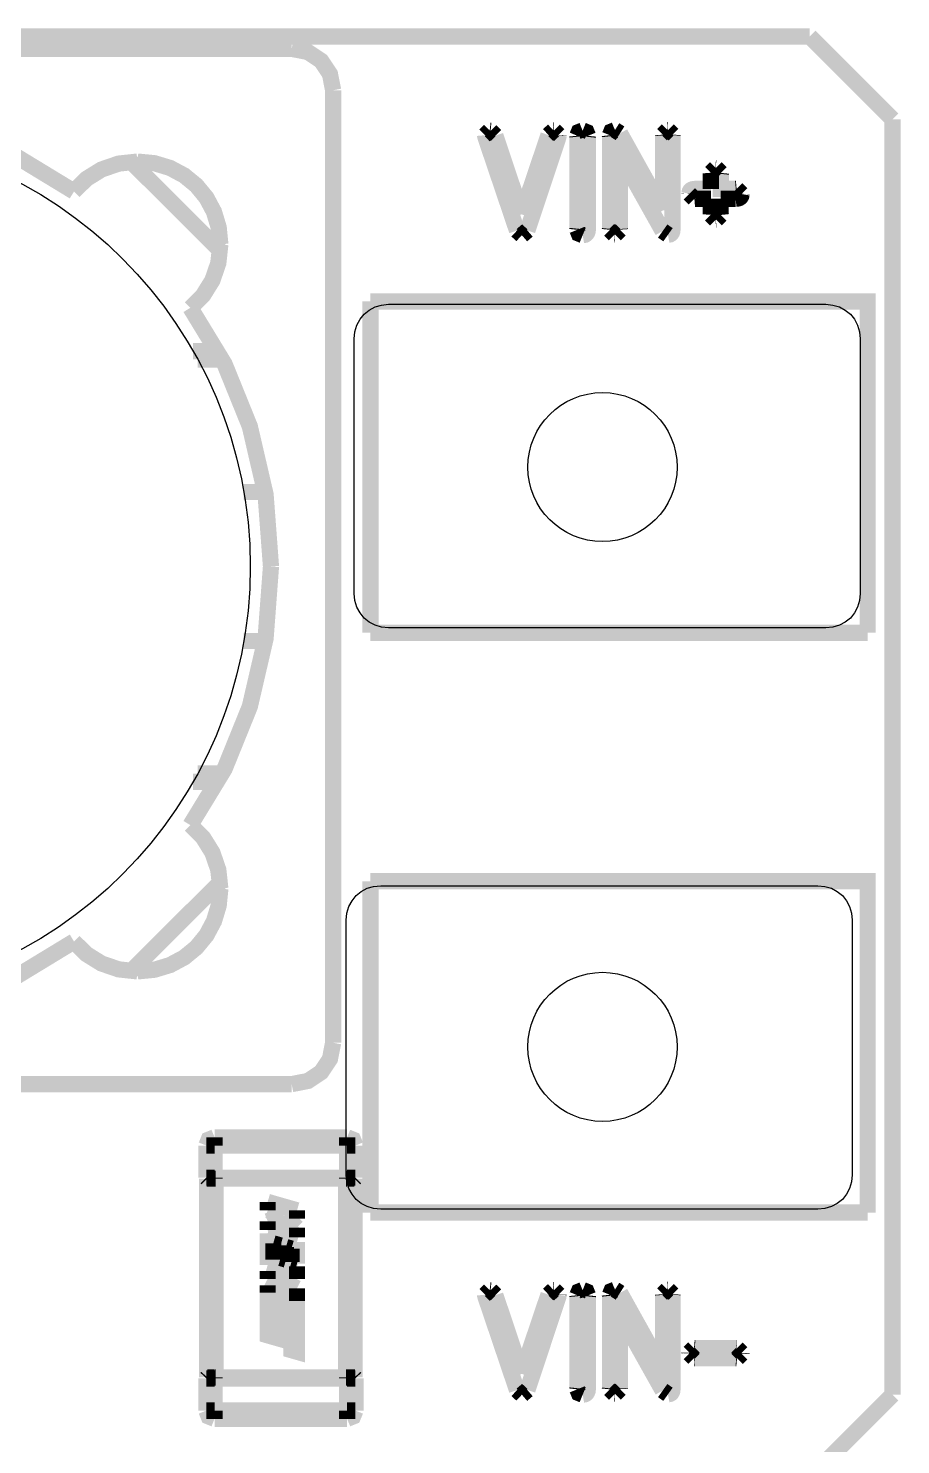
# Model space of a CAD drawing. Header units: inches. Extents: x -2.66 to 2.66, y -1.71 to 1.71.
# Drawn here: x 1 to 1.431, y -1.086 to -0.385 of the extents above; entities that cross this region are included whole.
import ezdxf

# ---------------------------------------------------------------- set-up
doc = ezdxf.new("R2010")
doc.units = ezdxf.units.IN
doc.layers.get('0').update_dxf_attribs({"linetype": 'CONTINUOUS'})

msp = doc.modelspace()

# ---------------------------------------------------------------- linework, layer by layer
at = {"const_width": 0.008}
for points in [[(1.386087, -0.389354), (-0.046984, -0.389354)], [(1.386087, -0.389354), (-0.046984, -0.389354)], [(1.386087, -0.389354), (-0.046984, -0.389354)], [(0.659315, -0.395496), (1.130181, -0.395496)], [(0.659315, -0.395496), (1.130181, -0.395496)], [(0.659315, -0.395496), (1.130181, -0.395496)], [(1.150654, -0.415969), (1.149074, -0.407911), (1.144736, -0.401414), (1.138238, -0.397076), (1.130181, -0.395496)], [(1.150654, -0.415969), (1.149074, -0.407911), (1.144736, -0.401414), (1.138238, -0.397076), (1.130181, -0.395496)], [(1.150654, -0.415969), (1.149074, -0.407911), (1.144736, -0.401414), (1.138238, -0.397076), (1.130181, -0.395496)], [(1.427031, -0.430299), (1.386087, -0.389354)], [(1.427031, -0.430299), (1.386087, -0.389354)], [(1.427031, -0.430299), (1.386087, -0.389354)], [(1.150654, -0.415969), (1.150654, -0.886835)], [(1.150654, -0.415969), (1.150654, -0.886835)], [(1.150654, -0.415969), (1.150654, -0.886835)], [(1.022625, -0.466034), (0.994879, -0.449151), (0.963959, -0.436644), (0.930402, -0.428875), (0.894748, -0.426205)], [(1.022625, -0.466034), (0.994879, -0.449151), (0.963959, -0.436644), (0.930402, -0.428875), (0.894748, -0.426205)], [(1.022625, -0.466034), (0.994879, -0.449151), (0.963959, -0.436644), (0.930402, -0.428875), (0.894748, -0.426205)], [(1.427031, -1.06085), (1.427031, -0.430299)], [(1.427031, -1.06085), (1.427031, -0.430299)], [(1.427031, -1.06085), (1.427031, -0.430299)], [(1.225735, -0.438202), (1.227991, -0.435946)], [(1.225735, -0.438202), (1.227991, -0.435946)], [(1.225735, -0.438202), (1.227991, -0.435946)], [(1.228456, -0.435994), (1.227991, -0.435946)], [(1.228456, -0.435994), (1.227991, -0.435946)], [(1.228456, -0.435994), (1.227991, -0.435946)], [(1.230809, -0.438395), (1.228454, -0.435995)], [(1.230809, -0.438395), (1.228454, -0.435995)], [(1.230809, -0.438395), (1.228454, -0.435995)], [(1.257046, -0.438119), (1.259513, -0.435857)], [(1.257046, -0.438119), (1.259513, -0.435857)], [(1.257046, -0.438119), (1.259513, -0.435857)], [(1.259513, -0.435857), (1.259831, -0.435835)], [(1.259513, -0.435857), (1.259831, -0.435835)], [(1.259513, -0.435857), (1.259831, -0.435835)], [(1.262059, -0.438063), (1.259831, -0.435835)], [(1.262059, -0.438063), (1.259831, -0.435835)], [(1.262059, -0.438063), (1.259831, -0.435835)], [(1.262059, -0.438063), (1.26205, -0.438257)], [(1.262059, -0.438063), (1.26205, -0.438257)], [(1.262059, -0.438063), (1.26205, -0.438257)], [(1.271281, -0.438446), (1.27203, -0.436605), (1.27387, -0.435857)], [(1.271281, -0.438446), (1.27203, -0.436605), (1.27387, -0.435857)], [(1.271281, -0.438446), (1.27203, -0.436605), (1.27387, -0.435857)], [(1.273934, -0.435857), (1.27387, -0.435857)], [(1.273934, -0.435857), (1.27387, -0.435857)], [(1.273934, -0.435857), (1.27387, -0.435857)], [(1.273937, -0.435857), (1.273955, -0.435857)], [(1.273937, -0.435857), (1.273955, -0.435857)], [(1.273937, -0.435857), (1.273955, -0.435857)], [(1.276595, -0.438497), (1.275832, -0.43662), (1.273955, -0.435857)], [(1.276595, -0.438497), (1.275832, -0.43662), (1.273955, -0.435857)], [(1.276595, -0.438497), (1.275832, -0.43662), (1.273955, -0.435857)], [(1.287362, -0.438206), (1.288092, -0.436407), (1.289889, -0.435674)], [(1.287362, -0.438206), (1.288092, -0.436407), (1.289889, -0.435674)], [(1.287362, -0.438206), (1.288092, -0.436407), (1.289889, -0.435674)], [(1.2924, -0.43725), (1.289889, -0.435675)], [(1.2924, -0.43725), (1.289889, -0.435675)], [(1.2924, -0.43725), (1.289889, -0.435675)], [(1.313472, -0.485565), (1.292355, -0.447879), (1.292355, -0.484559)], [(1.313472, -0.485565), (1.292355, -0.447879), (1.292355, -0.484559)], [(1.313472, -0.485565), (1.292355, -0.447879), (1.292355, -0.484559)], [(1.292401, -0.437252), (1.313609, -0.475372)], [(1.292401, -0.437252), (1.313609, -0.475372)], [(1.292401, -0.437252), (1.313609, -0.475372)], [(1.313579, -0.437914), (1.315823, -0.43567)], [(1.313579, -0.437914), (1.315823, -0.43567)], [(1.313579, -0.437914), (1.315823, -0.43567)], [(1.313579, -0.437914), (1.313609, -0.43828)], [(1.313579, -0.437914), (1.313609, -0.43828)], [(1.313579, -0.437914), (1.313609, -0.43828)], [(1.315964, -0.435674), (1.315823, -0.43567)], [(1.315964, -0.435674), (1.315823, -0.43567)], [(1.315964, -0.435674), (1.315823, -0.43567)], [(1.315963, -0.435675), (1.316155, -0.435667)], [(1.315963, -0.435675), (1.316155, -0.435667)], [(1.315963, -0.435675), (1.316155, -0.435667)], [(1.318363, -0.437874), (1.316155, -0.435667)], [(1.318363, -0.437874), (1.316155, -0.435667)], [(1.318363, -0.437874), (1.316155, -0.435667)], [(1.318363, -0.437874), (1.31834, -0.438189)], [(1.318363, -0.437874), (1.31834, -0.438189)], [(1.318363, -0.437874), (1.31834, -0.438189)], [(1.225735, -0.43821), (1.225735, -0.438202)], [(1.225735, -0.43821), (1.225735, -0.438202)], [(1.225735, -0.43821), (1.225735, -0.438202)], [(1.241482, -0.485359), (1.225941, -0.439354), (1.225775, -0.438692), (1.225735, -0.438211)], [(1.241482, -0.485359), (1.225941, -0.439354), (1.225775, -0.438692), (1.225735, -0.438211)], [(1.241482, -0.485359), (1.225941, -0.439354), (1.225775, -0.438692), (1.225735, -0.438211)], [(1.230809, -0.438394), (1.243836, -0.477337)], [(1.230809, -0.438394), (1.243836, -0.477337)], [(1.230809, -0.438394), (1.243836, -0.477337)], [(1.243836, -0.477337), (1.257045, -0.43812)], [(1.243836, -0.477337), (1.257045, -0.43812)], [(1.243836, -0.477337), (1.257045, -0.43812)], [(1.26205, -0.438257), (1.26195, -0.439067), (1.26173, -0.439834), (1.246624, -0.485291)], [(1.26205, -0.438257), (1.26195, -0.439067), (1.26173, -0.439834), (1.246624, -0.485291)], [(1.26205, -0.438257), (1.26195, -0.439067), (1.26173, -0.439834), (1.246624, -0.485291)], [(1.271281, -0.438446), (1.27133, -0.438944)], [(1.271281, -0.438446), (1.27133, -0.438944)], [(1.271281, -0.438446), (1.27133, -0.438944)], [(1.271329, -0.4844), (1.271329, -0.438943)], [(1.271329, -0.4844), (1.271329, -0.438943)], [(1.271329, -0.4844), (1.271329, -0.438943)], [(1.27654, -0.439034), (1.27654, -0.484331), (1.276377, -0.485771), (1.276174, -0.486336), (1.275889, -0.486799), (1.275522, -0.487159), (1.275074, -0.487416), (1.273935, -0.487622)], [(1.27654, -0.439034), (1.27654, -0.484331), (1.276377, -0.485771), (1.276174, -0.486336), (1.275889, -0.486799), (1.275522, -0.487159), (1.275074, -0.487416), (1.273935, -0.487622)], [(1.27654, -0.439034), (1.27654, -0.484331), (1.276377, -0.485771), (1.276174, -0.486336), (1.275889, -0.486799), (1.275522, -0.487159), (1.275074, -0.487416), (1.273935, -0.487622)], [(1.276595, -0.438497), (1.276541, -0.439033)], [(1.276595, -0.438497), (1.276541, -0.439033)], [(1.276595, -0.438497), (1.276541, -0.439033)], [(1.287362, -0.438206), (1.287418, -0.438736)], [(1.287362, -0.438206), (1.287418, -0.438736)], [(1.287362, -0.438206), (1.287418, -0.438736)], [(1.287419, -0.484491), (1.287419, -0.438737)], [(1.287419, -0.484491), (1.287419, -0.438737)], [(1.287419, -0.484491), (1.287419, -0.438737)], [(1.313609, -0.475372), (1.313609, -0.43828)], [(1.313609, -0.475372), (1.313609, -0.43828)], [(1.313609, -0.475372), (1.313609, -0.43828)], [(1.31834, -0.438189), (1.31834, -0.484559), (1.318198, -0.485809), (1.318022, -0.4863), (1.317774, -0.486702), (1.317456, -0.487015), (1.317067, -0.487238), (1.316078, -0.487416)], [(1.31834, -0.438189), (1.31834, -0.484559), (1.318198, -0.485809), (1.318022, -0.4863), (1.317774, -0.486702), (1.317456, -0.487015), (1.317067, -0.487238), (1.316078, -0.487416)], [(1.31834, -0.438189), (1.31834, -0.484559), (1.318198, -0.485809), (1.318022, -0.4863), (1.317774, -0.486702), (1.317456, -0.487015), (1.317067, -0.487238), (1.316078, -0.487416)], [(1.022529, -0.465954), (1.028741, -0.459786), (1.036199, -0.45515), (1.044686, -0.452232), (1.053986, -0.451218)], [(1.022529, -0.465954), (1.028741, -0.459786), (1.036199, -0.45515), (1.044686, -0.452232), (1.053986, -0.451218)], [(1.022529, -0.465954), (1.028741, -0.459786), (1.036199, -0.45515), (1.044686, -0.452232), (1.053986, -0.451218)], [(1.094815, -0.495248), (1.050902, -0.451335)], [(1.094815, -0.495248), (1.050902, -0.451335)], [(1.094815, -0.495248), (1.050902, -0.451335)], [(1.094931, -0.492163), (1.094117, -0.483791), (1.091772, -0.476049), (1.088048, -0.469087), (1.083095, -0.463054), (1.077063, -0.4581), (1.0701, -0.454377), (1.062358, -0.452033), (1.053986, -0.451218)], [(1.094931, -0.492163), (1.094117, -0.483791), (1.091772, -0.476049), (1.088048, -0.469087), (1.083095, -0.463054), (1.077063, -0.4581), (1.0701, -0.454377), (1.062358, -0.452033), (1.053986, -0.451218)], [(1.094931, -0.492163), (1.094117, -0.483791), (1.091772, -0.476049), (1.088048, -0.469087), (1.083095, -0.463054), (1.077063, -0.4581), (1.0701, -0.454377), (1.062358, -0.452033), (1.053986, -0.451218)], [(1.337235, -0.456748), (1.33962, -0.454363)], [(1.337235, -0.456748), (1.33962, -0.454363)], [(1.337235, -0.456748), (1.33962, -0.454363)], [(1.337235, -0.456748), (1.337263, -0.457113)], [(1.337235, -0.456748), (1.337263, -0.457113)], [(1.337235, -0.456748), (1.337263, -0.457113)], [(1.337263, -0.464722), (1.337263, -0.457112)], [(1.337263, -0.464722), (1.337263, -0.457112)], [(1.337263, -0.464722), (1.337263, -0.457112)], [(1.339799, -0.454369), (1.33962, -0.454363)], [(1.339799, -0.454369), (1.33962, -0.454363)], [(1.339799, -0.454369), (1.33962, -0.454363)], [(1.3398, -0.454369), (1.339822, -0.454369)], [(1.3398, -0.454369), (1.339822, -0.454369)], [(1.3398, -0.454369), (1.339822, -0.454369)], [(1.342273, -0.456821), (1.339822, -0.454369)], [(1.342273, -0.456821), (1.339822, -0.454369)], [(1.342273, -0.456821), (1.339822, -0.454369)], [(1.342273, -0.456821), (1.342222, -0.457318)], [(1.342273, -0.456821), (1.342222, -0.457318)], [(1.342273, -0.456821), (1.342222, -0.457318)], [(1.342222, -0.457317), (1.342222, -0.464745), (1.349559, -0.464745)], [(1.342222, -0.457317), (1.342222, -0.464745), (1.349559, -0.464745)], [(1.342222, -0.457317), (1.342222, -0.464745), (1.349559, -0.464745)], [(1.326659, -0.467076), (1.326843, -0.466046), (1.327074, -0.465642), (1.327396, -0.465311), (1.327811, -0.465053), (1.328317, -0.464869), (1.329607, -0.464722), (1.337263, -0.464722)], [(1.326659, -0.467076), (1.326843, -0.466046), (1.327074, -0.465642), (1.327396, -0.465311), (1.327811, -0.465053), (1.328317, -0.464869), (1.329607, -0.464722), (1.337263, -0.464722)], [(1.326659, -0.467076), (1.326843, -0.466046), (1.327074, -0.465642), (1.327396, -0.465311), (1.327811, -0.465053), (1.328317, -0.464869), (1.329607, -0.464722), (1.337263, -0.464722)], [(1.349557, -0.464745), (1.349994, -0.464706)], [(1.349557, -0.464745), (1.349994, -0.464706)], [(1.349557, -0.464745), (1.349994, -0.464706)], [(1.352441, -0.467152), (1.349994, -0.464706)], [(1.352441, -0.467152), (1.349994, -0.464706)], [(1.352441, -0.467152), (1.349994, -0.464706)], [(1.326656, -0.467195), (1.326659, -0.467075)], [(1.326656, -0.467195), (1.326659, -0.467075)], [(1.326656, -0.467195), (1.326659, -0.467075)], [(1.326656, -0.467195), (1.329111, -0.46965)], [(1.326656, -0.467195), (1.329111, -0.46965)], [(1.326656, -0.467195), (1.329111, -0.46965)], [(1.329537, -0.469613), (1.329111, -0.46965)], [(1.329537, -0.469613), (1.329111, -0.46965)], [(1.329537, -0.469613), (1.329111, -0.46965)], [(1.337263, -0.469613), (1.329539, -0.469613)], [(1.337263, -0.469613), (1.329539, -0.469613)], [(1.337263, -0.469613), (1.329539, -0.469613)], [(1.337263, -0.4772), (1.337263, -0.469613)], [(1.337263, -0.4772), (1.337263, -0.469613)], [(1.337263, -0.4772), (1.337263, -0.469613)], [(1.342131, -0.469613), (1.342131, -0.477132)], [(1.34949, -0.469613), (1.342131, -0.469613)], [(1.342131, -0.469613), (1.342131, -0.477132)], [(1.34949, -0.469613), (1.342131, -0.469613)], [(1.342131, -0.469613), (1.342131, -0.477132)], [(1.34949, -0.469613), (1.342131, -0.469613)], [(1.352438, -0.467259), (1.352254, -0.468289), (1.352024, -0.468693), (1.351701, -0.469024), (1.351287, -0.469282), (1.35078, -0.469466), (1.34949, -0.469613)], [(1.352438, -0.467259), (1.352254, -0.468289), (1.352024, -0.468693), (1.351701, -0.469024), (1.351287, -0.469282), (1.35078, -0.469466), (1.34949, -0.469613)], [(1.352438, -0.467259), (1.352254, -0.468289), (1.352024, -0.468693), (1.351701, -0.469024), (1.351287, -0.469282), (1.35078, -0.469466), (1.34949, -0.469613)], [(1.352441, -0.467152), (1.352438, -0.467259)], [(1.352441, -0.467152), (1.352438, -0.467259)], [(1.352441, -0.467152), (1.352438, -0.467259)], [(1.337235, -0.477567), (1.337263, -0.477199)], [(1.337235, -0.477567), (1.337263, -0.477199)], [(1.337235, -0.477567), (1.337263, -0.477199)], [(1.337235, -0.477567), (1.339641, -0.479973)], [(1.337235, -0.477567), (1.339641, -0.479973)], [(1.337235, -0.477567), (1.339641, -0.479973)], [(1.339821, -0.479966), (1.339641, -0.479973)], [(1.339821, -0.479966), (1.339641, -0.479973)], [(1.339821, -0.479966), (1.339641, -0.479973)], [(1.339823, -0.479966), (1.339831, -0.479966)], [(1.339823, -0.479966), (1.339831, -0.479966)], [(1.339823, -0.479966), (1.339831, -0.479966)], [(1.342181, -0.477616), (1.339831, -0.479966)], [(1.342181, -0.477616), (1.339831, -0.479966)], [(1.342181, -0.477616), (1.339831, -0.479966)], [(1.342181, -0.477616), (1.342131, -0.477131)], [(1.342181, -0.477616), (1.342131, -0.477131)], [(1.342181, -0.477616), (1.342131, -0.477131)], [(1.241481, -0.485358), (1.243905, -0.487622)], [(1.241481, -0.485358), (1.243905, -0.487622)], [(1.241481, -0.485358), (1.243905, -0.487622)], [(1.246624, -0.485291), (1.243905, -0.487622)], [(1.246624, -0.485291), (1.243905, -0.487622)], [(1.246624, -0.485291), (1.243905, -0.487622)], [(1.27127, -0.484956), (1.271329, -0.484402)], [(1.27127, -0.484956), (1.271329, -0.484402)], [(1.27127, -0.484956), (1.271329, -0.484402)], [(1.27127, -0.484956), (1.272041, -0.486851), (1.273936, -0.487622)], [(1.27127, -0.484956), (1.272041, -0.486851), (1.273936, -0.487622)], [(1.27127, -0.484956), (1.272041, -0.486851), (1.273936, -0.487622)], [(1.287371, -0.484957), (1.287419, -0.48449)], [(1.287371, -0.484957), (1.287419, -0.48449)], [(1.287371, -0.484957), (1.287419, -0.48449)], [(1.287371, -0.484957), (1.289716, -0.487302)], [(1.287371, -0.484957), (1.289716, -0.487302)], [(1.287371, -0.484957), (1.289716, -0.487302)], [(1.292379, -0.484898), (1.289965, -0.487311)], [(1.292379, -0.484898), (1.289965, -0.487311)], [(1.292379, -0.484898), (1.289965, -0.487311)], [(1.292379, -0.484898), (1.292355, -0.484558)], [(1.292379, -0.484898), (1.292355, -0.484558)], [(1.292379, -0.484898), (1.292355, -0.484558)], [(1.313473, -0.485567), (1.316075, -0.487416)], [(1.313473, -0.485567), (1.316075, -0.487416)], [(1.313473, -0.485567), (1.316075, -0.487416)], [(1.094931, -0.492163), (1.093917, -0.501463), (1.090999, -0.50995), (1.086363, -0.517408), (1.080195, -0.52362)], [(1.094931, -0.492163), (1.093917, -0.501463), (1.090999, -0.50995), (1.086363, -0.517408), (1.080195, -0.52362)], [(1.094931, -0.492163), (1.093917, -0.501463), (1.090999, -0.50995), (1.086363, -0.517408), (1.080195, -0.52362)], [(1.289749, -0.487302), (1.289716, -0.487302)], [(1.289749, -0.487302), (1.289716, -0.487302)], [(1.289749, -0.487302), (1.289716, -0.487302)], [(1.289751, -0.487302), (1.289965, -0.487311)], [(1.289751, -0.487302), (1.289965, -0.487311)], [(1.289751, -0.487302), (1.289965, -0.487311)], [(1.169079, -0.520378), (1.169079, -0.684157)], [(1.169079, -0.520378), (1.414748, -0.520378), (1.414748, -0.684157)], [(1.169079, -0.520378), (1.169079, -0.684157)], [(1.169079, -0.520378), (1.414748, -0.520378), (1.414748, -0.684157)], [(1.169079, -0.520378), (1.169079, -0.684157)], [(1.169079, -0.520378), (1.414748, -0.520378), (1.414748, -0.684157)], [(1.119945, -0.651402), (1.117275, -0.615747), (1.109506, -0.582191), (1.096999, -0.551271), (1.080116, -0.523525)], [(1.119945, -0.651402), (1.117275, -0.615747), (1.109506, -0.582191), (1.096999, -0.551271), (1.080116, -0.523525)], [(1.119945, -0.651402), (1.117275, -0.615747), (1.109506, -0.582191), (1.096999, -0.551271), (1.080116, -0.523525)], [(1.081497, -0.544945), (1.093194, -0.544945)], [(1.081497, -0.544945), (1.093194, -0.544945)], [(1.081497, -0.544945), (1.093194, -0.544945)], [(1.083772, -0.549039), (1.095336, -0.549039)], [(1.083772, -0.549039), (1.095336, -0.549039)], [(1.083772, -0.549039), (1.095336, -0.549039)], [(1.106527, -0.614551), (1.116909, -0.614551)], [(1.106527, -0.614551), (1.116909, -0.614551)], [(1.106527, -0.614551), (1.116909, -0.614551)], [(1.119945, -0.651402), (1.117275, -0.687056), (1.109506, -0.720612), (1.096999, -0.751532), (1.080116, -0.779278)], [(1.119945, -0.651402), (1.117275, -0.687056), (1.109506, -0.720612), (1.096999, -0.751532), (1.080116, -0.779278)], [(1.119945, -0.651402), (1.117275, -0.687056), (1.109506, -0.720612), (1.096999, -0.751532), (1.080116, -0.779278)], [(1.116909, -0.688252), (1.106527, -0.688252)], [(1.116909, -0.688252), (1.106527, -0.688252)], [(1.116909, -0.688252), (1.106527, -0.688252)], [(1.169079, -0.684157), (1.414748, -0.684157)], [(1.169079, -0.684157), (1.414748, -0.684157)], [(1.169079, -0.684157), (1.414748, -0.684157)], [(1.093194, -0.757858), (1.081497, -0.757858)], [(1.093194, -0.757858), (1.081497, -0.757858)], [(1.093194, -0.757858), (1.081497, -0.757858)], [(1.095336, -0.753764), (1.083772, -0.753764)], [(1.095336, -0.753764), (1.083772, -0.753764)], [(1.095336, -0.753764), (1.083772, -0.753764)], [(1.094931, -0.81064), (1.093917, -0.801339), (1.090999, -0.792853), (1.086363, -0.785395), (1.080195, -0.779183)], [(1.094931, -0.81064), (1.093917, -0.801339), (1.090999, -0.792853), (1.086363, -0.785395), (1.080195, -0.779183)], [(1.094931, -0.81064), (1.093917, -0.801339), (1.090999, -0.792853), (1.086363, -0.785395), (1.080195, -0.779183)], [(1.094815, -0.807555), (1.050902, -0.851468)], [(1.094815, -0.807555), (1.050902, -0.851468)], [(1.094815, -0.807555), (1.050902, -0.851468)], [(1.169079, -0.806992), (1.169079, -0.970772)], [(1.169079, -0.806992), (1.414748, -0.806992), (1.414748, -0.970772)], [(1.169079, -0.806992), (1.169079, -0.970772)], [(1.169079, -0.806992), (1.414748, -0.806992), (1.414748, -0.970772)], [(1.169079, -0.806992), (1.169079, -0.970772)], [(1.169079, -0.806992), (1.414748, -0.806992), (1.414748, -0.970772)], [(1.094931, -0.81064), (1.094117, -0.819012), (1.091772, -0.826754), (1.088048, -0.833716), (1.083095, -0.839749), (1.077063, -0.844702), (1.0701, -0.848426), (1.062358, -0.85077), (1.053986, -0.851585)], [(1.094931, -0.81064), (1.094117, -0.819012), (1.091772, -0.826754), (1.088048, -0.833716), (1.083095, -0.839749), (1.077063, -0.844702), (1.0701, -0.848426), (1.062358, -0.85077), (1.053986, -0.851585)], [(1.094931, -0.81064), (1.094117, -0.819012), (1.091772, -0.826754), (1.088048, -0.833716), (1.083095, -0.839749), (1.077063, -0.844702), (1.0701, -0.848426), (1.062358, -0.85077), (1.053986, -0.851585)], [(1.022625, -0.836769), (0.994879, -0.853652), (0.963959, -0.866159), (0.930402, -0.873928), (0.894748, -0.876598)], [(1.022625, -0.836769), (0.994879, -0.853652), (0.963959, -0.866159), (0.930402, -0.873928), (0.894748, -0.876598)], [(1.022625, -0.836769), (0.994879, -0.853652), (0.963959, -0.866159), (0.930402, -0.873928), (0.894748, -0.876598)], [(1.022529, -0.836849), (1.028741, -0.843017), (1.036199, -0.847653), (1.044686, -0.85057), (1.053986, -0.851585)], [(1.022529, -0.836849), (1.028741, -0.843017), (1.036199, -0.847653), (1.044686, -0.85057), (1.053986, -0.851585)], [(1.022529, -0.836849), (1.028741, -0.843017), (1.036199, -0.847653), (1.044686, -0.85057), (1.053986, -0.851585)], [(1.150654, -0.886835), (1.149074, -0.894892), (1.144736, -0.901389), (1.138238, -0.905728), (1.130181, -0.907307)], [(1.150654, -0.886835), (1.149074, -0.894892), (1.144736, -0.901389), (1.138238, -0.905728), (1.130181, -0.907307)], [(1.150654, -0.886835), (1.149074, -0.894892), (1.144736, -0.901389), (1.138238, -0.905728), (1.130181, -0.907307)], [(1.130181, -0.907307), (0.659315, -0.907307)], [(1.130181, -0.907307), (0.659315, -0.907307)], [(1.130181, -0.907307), (0.659315, -0.907307)], [(1.087973, -0.937669), (1.089156, -0.934757), (1.092067, -0.933574)], [(1.087973, -0.937669), (1.089156, -0.934757), (1.092067, -0.933574)], [(1.087973, -0.937669), (1.089156, -0.934757), (1.092067, -0.933574)], [(1.157579, -0.933574), (1.092067, -0.933574)], [(1.092067, -0.933574), (1.092067, -0.937669)], [(1.157579, -0.933574), (1.092067, -0.933574)], [(1.092067, -0.933574), (1.092067, -0.937669)], [(1.157579, -0.933574), (1.092067, -0.933574)], [(1.092067, -0.933574), (1.092067, -0.937669)], [(1.161674, -0.937669), (1.16049, -0.934757), (1.157579, -0.933574)], [(1.157579, -0.937669), (1.157579, -0.933574)], [(1.161674, -0.937669), (1.16049, -0.934757), (1.157579, -0.933574)], [(1.157579, -0.937669), (1.157579, -0.933574)], [(1.161674, -0.937669), (1.16049, -0.934757), (1.157579, -0.933574)], [(1.157579, -0.937669), (1.157579, -0.933574)], [(1.087973, -0.937669), (1.087973, -0.953555)], [(1.092067, -0.937669), (1.087973, -0.937669)], [(1.087973, -0.937669), (1.087973, -0.953555)], [(1.092067, -0.937669), (1.087973, -0.937669)], [(1.087973, -0.937669), (1.087973, -0.953555)], [(1.092067, -0.937669), (1.087973, -0.937669)], [(1.092067, -0.953555), (1.092067, -0.937669), (1.157579, -0.937669)], [(1.092067, -0.953555), (1.092067, -0.937669), (1.157579, -0.937669)], [(1.092067, -0.953555), (1.092067, -0.937669), (1.157579, -0.937669)], [(1.157579, -0.937669), (1.157579, -0.953555)], [(1.161674, -0.937669), (1.157579, -0.937669)], [(1.157579, -0.937669), (1.157579, -0.953555)], [(1.161674, -0.937669), (1.157579, -0.937669)], [(1.157579, -0.937669), (1.157579, -0.953555)], [(1.161674, -0.937669), (1.157579, -0.937669)], [(1.161674, -0.953555), (1.161674, -0.937669)], [(1.161674, -0.953555), (1.161674, -0.937669)], [(1.161674, -0.953555), (1.161674, -0.937669)], [(1.087973, -0.953555), (1.088448, -0.954046)], [(1.092067, -0.953555), (1.087973, -0.953555)], [(1.087973, -0.953555), (1.088448, -0.954046)], [(1.092067, -0.953555), (1.087973, -0.953555)], [(1.087973, -0.953555), (1.088448, -0.954046)], [(1.092067, -0.953555), (1.087973, -0.953555)], [(1.08816, -0.954047), (1.090225, -0.954044)], [(1.08816, -0.954047), (1.090225, -0.954044)], [(1.08816, -0.954047), (1.090225, -0.954044)], [(1.088423, -0.954045), (1.088423, -1.052316)], [(1.088423, -0.954045), (1.088423, -1.052316)], [(1.088423, -0.954045), (1.088423, -1.052316)], [(1.092289, -0.954047), (1.090225, -0.954044)], [(1.092289, -0.954047), (1.090225, -0.954044)], [(1.092289, -0.954047), (1.090225, -0.954044)], [(1.092067, -0.953555), (1.092067, -0.954046)], [(1.157579, -0.953555), (1.092067, -0.953555)], [(1.092067, -0.953555), (1.092067, -0.954046)], [(1.157579, -0.953555), (1.092067, -0.953555)], [(1.092067, -0.953555), (1.092067, -0.954046)], [(1.157579, -0.953555), (1.092067, -0.953555)], [(1.092067, -0.954046), (1.092518, -0.954045)], [(1.092067, -0.954046), (1.092518, -0.954045)], [(1.092067, -0.954046), (1.092518, -0.954045)], [(1.092518, -0.954045), (1.092559, -0.954045)], [(1.092518, -0.954045), (1.092559, -0.954045)], [(1.092518, -0.954045), (1.092559, -0.954045)], [(1.157088, -0.954045), (1.092559, -0.954045)], [(1.092559, -1.052316), (1.092559, -0.954045)], [(1.157088, -0.954045), (1.092559, -0.954045)], [(1.092559, -1.052316), (1.092559, -0.954045)], [(1.157088, -0.954045), (1.092559, -0.954045)], [(1.092559, -1.052316), (1.092559, -0.954045)], [(1.157088, -0.954045), (1.157129, -0.954045)], [(1.157088, -0.954045), (1.157088, -1.052316)], [(1.157088, -0.954045), (1.157129, -0.954045)], [(1.157088, -0.954045), (1.157088, -1.052316)], [(1.157088, -0.954045), (1.157129, -0.954045)], [(1.157088, -0.954045), (1.157088, -1.052316)], [(1.157129, -0.954045), (1.157579, -0.954046)], [(1.157129, -0.954045), (1.157579, -0.954046)], [(1.157129, -0.954045), (1.157579, -0.954046)], [(1.157579, -0.953555), (1.157579, -0.954046)], [(1.161674, -0.953555), (1.157579, -0.953555)], [(1.157579, -0.953555), (1.157579, -0.954046)], [(1.161674, -0.953555), (1.157579, -0.953555)], [(1.157579, -0.953555), (1.157579, -0.954046)], [(1.161674, -0.953555), (1.157579, -0.953555)], [(1.157656, -0.954046), (1.159421, -0.954037)], [(1.157656, -0.954046), (1.159421, -0.954037)], [(1.157656, -0.954046), (1.159421, -0.954037)], [(1.161187, -0.954046), (1.159421, -0.954037)], [(1.161187, -0.954046), (1.159421, -0.954037)], [(1.161187, -0.954046), (1.159421, -0.954037)], [(1.161674, -0.953555), (1.161198, -0.954046)], [(1.161674, -0.953555), (1.161198, -0.954046)], [(1.161674, -0.953555), (1.161198, -0.954046)], [(1.161223, -0.954045), (1.161223, -1.052316)], [(1.161223, -0.954045), (1.161223, -1.052316)], [(1.161223, -0.954045), (1.161223, -1.052316)], [(1.118313, -0.965511), (1.132829, -0.969683)], [(1.118313, -0.969643), (1.118313, -0.965511)], [(1.118313, -0.965511), (1.132829, -0.969683)], [(1.118313, -0.969643), (1.118313, -0.965511)], [(1.118313, -0.965511), (1.132829, -0.969683)], [(1.118313, -0.969643), (1.118313, -0.965511)], [(1.126195, -0.971902), (1.118313, -0.969643)], [(1.126195, -0.971902), (1.118313, -0.969643)], [(1.126195, -0.971902), (1.118313, -0.969643)], [(1.132829, -0.969683), (1.132829, -0.973816)], [(1.132829, -0.969683), (1.132829, -0.973816)], [(1.132829, -0.969683), (1.132829, -0.973816)], [(1.118313, -0.975065), (1.126195, -0.971902)], [(1.118313, -0.975065), (1.126195, -0.971902)], [(1.118313, -0.975065), (1.126195, -0.971902)], [(1.118313, -0.979482), (1.118313, -0.975065)], [(1.118313, -0.979482), (1.118313, -0.975065)], [(1.118313, -0.979482), (1.118313, -0.975065)], [(1.126195, -0.976215), (1.118313, -0.979482)], [(1.126195, -0.976215), (1.118313, -0.979482)], [(1.126195, -0.976215), (1.118313, -0.979482)], [(1.132829, -0.982988), (1.126195, -0.976215)], [(1.132829, -0.982988), (1.126195, -0.976215)], [(1.132829, -0.982988), (1.126195, -0.976215)], [(1.126639, -0.972042), (1.132829, -0.978211)], [(1.132829, -0.973816), (1.126639, -0.972042)], [(1.126639, -0.972042), (1.132829, -0.978211)], [(1.132829, -0.973816), (1.126639, -0.972042)], [(1.126639, -0.972042), (1.132829, -0.978211)], [(1.132829, -0.973816), (1.126639, -0.972042)], [(1.169079, -0.970772), (1.414748, -0.970772)], [(1.169079, -0.970772), (1.414748, -0.970772)], [(1.169079, -0.970772), (1.414748, -0.970772)], [(1.118313, -0.981102), (1.132829, -0.985275)], [(1.118313, -0.996741), (1.118313, -0.981102)], [(1.118313, -0.981102), (1.132829, -0.985275)], [(1.118313, -0.996741), (1.118313, -0.981102)], [(1.118313, -0.981102), (1.132829, -0.985275)], [(1.118313, -0.996741), (1.118313, -0.981102)], [(1.132829, -0.978211), (1.132829, -0.982988)], [(1.132829, -0.978211), (1.132829, -0.982988)], [(1.132829, -0.978211), (1.132829, -0.982988)], [(1.121075, -0.986022), (1.121075, -0.994069)], [(1.124683, -0.98705), (1.121075, -0.986022)], [(1.121075, -0.986022), (1.121075, -0.994069)], [(1.124683, -0.98705), (1.121075, -0.986022)], [(1.121075, -0.986022), (1.121075, -0.994069)], [(1.124683, -0.98705), (1.121075, -0.986022)], [(1.124683, -0.99328), (1.124683, -0.98705)], [(1.124683, -0.99328), (1.124683, -0.98705)], [(1.124683, -0.99328), (1.124683, -0.98705)], [(1.127366, -0.987815), (1.127366, -0.994046)], [(1.130066, -0.988601), (1.127366, -0.987815)], [(1.127366, -0.987815), (1.127366, -0.994046)], [(1.130066, -0.988601), (1.127366, -0.987815)], [(1.127366, -0.987815), (1.127366, -0.994046)], [(1.130066, -0.988601), (1.127366, -0.987815)], [(1.130066, -0.995215), (1.130066, -0.988601)], [(1.130066, -0.995215), (1.130066, -0.988601)], [(1.130066, -0.995215), (1.130066, -0.988601)], [(1.132829, -0.985275), (1.132829, -0.996)], [(1.132829, -0.985275), (1.132829, -0.996)], [(1.132829, -0.985275), (1.132829, -0.996)], [(1.131237, -1.000451), (1.118313, -0.996741)], [(1.131237, -1.000451), (1.118313, -0.996741)], [(1.131237, -1.000451), (1.118313, -0.996741)], [(1.121075, -0.994069), (1.132829, -0.997448)], [(1.121075, -0.994069), (1.132829, -0.997448)], [(1.121075, -0.994069), (1.132829, -0.997448)], [(1.127366, -0.994046), (1.124683, -0.99328)], [(1.127366, -0.994046), (1.124683, -0.99328)], [(1.127366, -0.994046), (1.124683, -0.99328)], [(1.132829, -0.996), (1.130066, -0.995215)], [(1.132829, -0.996), (1.130066, -0.995215)], [(1.132829, -0.996), (1.130066, -0.995215)], [(1.132829, -0.997448), (1.132829, -1.00363)], [(1.132829, -0.997448), (1.132829, -1.00363)], [(1.132829, -0.997448), (1.132829, -1.00363)], [(1.118313, -0.999727), (1.131237, -1.000451)], [(1.118313, -1.003597), (1.118313, -0.999727)], [(1.118313, -0.999727), (1.131237, -1.000451)], [(1.118313, -1.003597), (1.118313, -0.999727)], [(1.118313, -0.999727), (1.131237, -1.000451)], [(1.118313, -1.003597), (1.118313, -0.999727)], [(1.131299, -1.010452), (1.118313, -1.003597)], [(1.131299, -1.010452), (1.118313, -1.003597)], [(1.131299, -1.010452), (1.118313, -1.003597)], [(1.122459, -1.002941), (1.132829, -1.008215)], [(1.132829, -1.00363), (1.122459, -1.002941)], [(1.122459, -1.002941), (1.132829, -1.008215)], [(1.132829, -1.00363), (1.122459, -1.002941)], [(1.122459, -1.002941), (1.132829, -1.008215)], [(1.132829, -1.00363), (1.122459, -1.002941)], [(1.118313, -1.006723), (1.131299, -1.010452)], [(1.118313, -1.010412), (1.118313, -1.006723)], [(1.118313, -1.006723), (1.131299, -1.010452)], [(1.118313, -1.010412), (1.118313, -1.006723)], [(1.118313, -1.006723), (1.131299, -1.010452)], [(1.118313, -1.010412), (1.118313, -1.006723)], [(1.132829, -1.014585), (1.118313, -1.010412)], [(1.132829, -1.014585), (1.118313, -1.010412)], [(1.132829, -1.014585), (1.118313, -1.010412)], [(1.127366, -1.025102), (1.124683, -1.024335), (1.124683, -1.018107), (1.121075, -1.017077), (1.121075, -1.02391), (1.118313, -1.023126), (1.118313, -1.012159), (1.132829, -1.01633), (1.132829, -1.039634), (1.130026, -1.038828), (1.130026, -1.034857), (1.118313, -1.031491), (1.118313, -1.027356), (1.130026, -1.030723), (1.130047, -1.02631), (1.130066, -1.019658), (1.127366, -1.018872), (1.127366, -1.025102)], [(1.127366, -1.025102), (1.124683, -1.024335), (1.124683, -1.018107), (1.121075, -1.017077), (1.121075, -1.02391), (1.118313, -1.023126), (1.118313, -1.012159), (1.132829, -1.01633), (1.132829, -1.039634), (1.130026, -1.038828), (1.130026, -1.034857), (1.118313, -1.031491), (1.118313, -1.027356), (1.130026, -1.030723), (1.130047, -1.02631), (1.130066, -1.019658), (1.127366, -1.018872), (1.127366, -1.025102)], [(1.127366, -1.025102), (1.124683, -1.024335), (1.124683, -1.018107), (1.121075, -1.017077), (1.121075, -1.02391), (1.118313, -1.023126), (1.118313, -1.012159), (1.132829, -1.01633), (1.132829, -1.039634), (1.130026, -1.038828), (1.130026, -1.034857), (1.118313, -1.031491), (1.118313, -1.027356), (1.130026, -1.030723), (1.130047, -1.02631), (1.130066, -1.019658), (1.127366, -1.018872), (1.127366, -1.025102)], [(1.132829, -1.008215), (1.132829, -1.014585)], [(1.132829, -1.008215), (1.132829, -1.014585)], [(1.132829, -1.008215), (1.132829, -1.014585)], [(1.225735, -1.01143), (1.227991, -1.009174)], [(1.225735, -1.01143), (1.227991, -1.009174)], [(1.225735, -1.01143), (1.227991, -1.009174)], [(1.225735, -1.011438), (1.225735, -1.01143)], [(1.225735, -1.011438), (1.225735, -1.01143)], [(1.225735, -1.011438), (1.225735, -1.01143)], [(1.241482, -1.058588), (1.225941, -1.012582), (1.225775, -1.01192), (1.225735, -1.01144)], [(1.241482, -1.058588), (1.225941, -1.012582), (1.225775, -1.01192), (1.225735, -1.01144)], [(1.241482, -1.058588), (1.225941, -1.012582), (1.225775, -1.01192), (1.225735, -1.01144)], [(1.228456, -1.009223), (1.227991, -1.009174)], [(1.228456, -1.009223), (1.227991, -1.009174)], [(1.228456, -1.009223), (1.227991, -1.009174)], [(1.230809, -1.011623), (1.228454, -1.009223)], [(1.230809, -1.011623), (1.228454, -1.009223)], [(1.230809, -1.011623), (1.228454, -1.009223)], [(1.230809, -1.011622), (1.243836, -1.050566)], [(1.230809, -1.011622), (1.243836, -1.050566)], [(1.230809, -1.011622), (1.243836, -1.050566)], [(1.243836, -1.050566), (1.257045, -1.011348)], [(1.243836, -1.050566), (1.257045, -1.011348)], [(1.243836, -1.050566), (1.257045, -1.011348)], [(1.26205, -1.011485), (1.26195, -1.012295), (1.26173, -1.013062), (1.246624, -1.058519)], [(1.26205, -1.011485), (1.26195, -1.012295), (1.26173, -1.013062), (1.246624, -1.058519)], [(1.26205, -1.011485), (1.26195, -1.012295), (1.26173, -1.013062), (1.246624, -1.058519)], [(1.257046, -1.011347), (1.259513, -1.009086)], [(1.257046, -1.011347), (1.259513, -1.009086)], [(1.257046, -1.011347), (1.259513, -1.009086)], [(1.259513, -1.009086), (1.259831, -1.009063)], [(1.259513, -1.009086), (1.259831, -1.009063)], [(1.259513, -1.009086), (1.259831, -1.009063)], [(1.262059, -1.011291), (1.259831, -1.009063)], [(1.262059, -1.011291), (1.259831, -1.009063)], [(1.262059, -1.011291), (1.259831, -1.009063)], [(1.262059, -1.011291), (1.26205, -1.011485)], [(1.262059, -1.011291), (1.26205, -1.011485)], [(1.262059, -1.011291), (1.26205, -1.011485)], [(1.271281, -1.011674), (1.27203, -1.009833), (1.27387, -1.009085)], [(1.271281, -1.011674), (1.27203, -1.009833), (1.27387, -1.009085)], [(1.271281, -1.011674), (1.27203, -1.009833), (1.27387, -1.009085)], [(1.271281, -1.011674), (1.27133, -1.012173)], [(1.271281, -1.011674), (1.27133, -1.012173)], [(1.271281, -1.011674), (1.27133, -1.012173)], [(1.271329, -1.057628), (1.271329, -1.012171)], [(1.271329, -1.057628), (1.271329, -1.012171)], [(1.271329, -1.057628), (1.271329, -1.012171)], [(1.273934, -1.009086), (1.27387, -1.009085)], [(1.273934, -1.009086), (1.27387, -1.009085)], [(1.273934, -1.009086), (1.27387, -1.009085)], [(1.27654, -1.012263), (1.27654, -1.057559), (1.276377, -1.058999), (1.276174, -1.059565), (1.275889, -1.060028), (1.275522, -1.060387), (1.275074, -1.060644), (1.273935, -1.06085)], [(1.27654, -1.012263), (1.27654, -1.057559), (1.276377, -1.058999), (1.276174, -1.059565), (1.275889, -1.060028), (1.275522, -1.060387), (1.275074, -1.060644), (1.273935, -1.06085)], [(1.27654, -1.012263), (1.27654, -1.057559), (1.276377, -1.058999), (1.276174, -1.059565), (1.275889, -1.060028), (1.275522, -1.060387), (1.275074, -1.060644), (1.273935, -1.06085)], [(1.273937, -1.009085), (1.273955, -1.009085)], [(1.273937, -1.009085), (1.273955, -1.009085)], [(1.273937, -1.009085), (1.273955, -1.009085)], [(1.276595, -1.011726), (1.275832, -1.009849), (1.273955, -1.009085)], [(1.276595, -1.011726), (1.275832, -1.009849), (1.273955, -1.009085)], [(1.276595, -1.011726), (1.275832, -1.009849), (1.273955, -1.009085)], [(1.276595, -1.011726), (1.276541, -1.012261)], [(1.276595, -1.011726), (1.276541, -1.012261)], [(1.276595, -1.011726), (1.276541, -1.012261)], [(1.287362, -1.011434), (1.288092, -1.009636), (1.289889, -1.008903)], [(1.287362, -1.011434), (1.288092, -1.009636), (1.289889, -1.008903)], [(1.287362, -1.011434), (1.288092, -1.009636), (1.289889, -1.008903)], [(1.287362, -1.011434), (1.287418, -1.011965)], [(1.287362, -1.011434), (1.287418, -1.011965)], [(1.287362, -1.011434), (1.287418, -1.011965)], [(1.287419, -1.057719), (1.287419, -1.011965)], [(1.287419, -1.057719), (1.287419, -1.011965)], [(1.287419, -1.057719), (1.287419, -1.011965)], [(1.2924, -1.010478), (1.289889, -1.008903)], [(1.2924, -1.010478), (1.289889, -1.008903)], [(1.2924, -1.010478), (1.289889, -1.008903)], [(1.313472, -1.058793), (1.292355, -1.021107), (1.292355, -1.057788)], [(1.313472, -1.058793), (1.292355, -1.021107), (1.292355, -1.057788)], [(1.313472, -1.058793), (1.292355, -1.021107), (1.292355, -1.057788)], [(1.292401, -1.01048), (1.313609, -1.0486), (1.313609, -1.011508)], [(1.292401, -1.01048), (1.313609, -1.0486), (1.313609, -1.011508)], [(1.292401, -1.01048), (1.313609, -1.0486), (1.313609, -1.011508)], [(1.313579, -1.011142), (1.315823, -1.008898)], [(1.313579, -1.011142), (1.315823, -1.008898)], [(1.313579, -1.011142), (1.315823, -1.008898)], [(1.313579, -1.011142), (1.313609, -1.011509)], [(1.313579, -1.011142), (1.313609, -1.011509)], [(1.313579, -1.011142), (1.313609, -1.011509)], [(1.315964, -1.008903), (1.315823, -1.008898)], [(1.315964, -1.008903), (1.315823, -1.008898)], [(1.315964, -1.008903), (1.315823, -1.008898)], [(1.315963, -1.008903), (1.316155, -1.008895)], [(1.315963, -1.008903), (1.316155, -1.008895)], [(1.315963, -1.008903), (1.316155, -1.008895)], [(1.31834, -1.011417), (1.31834, -1.057788), (1.318198, -1.059037), (1.318022, -1.059529), (1.317774, -1.05993), (1.317456, -1.060243), (1.317067, -1.060466), (1.316078, -1.060644)], [(1.31834, -1.011417), (1.31834, -1.057788), (1.318198, -1.059037), (1.318022, -1.059529), (1.317774, -1.05993), (1.317456, -1.060243), (1.317067, -1.060466), (1.316078, -1.060644)], [(1.31834, -1.011417), (1.31834, -1.057788), (1.318198, -1.059037), (1.318022, -1.059529), (1.317774, -1.05993), (1.317456, -1.060243), (1.317067, -1.060466), (1.316078, -1.060644)], [(1.318363, -1.011102), (1.316155, -1.008895)], [(1.318363, -1.011102), (1.316155, -1.008895)], [(1.318363, -1.011102), (1.316155, -1.008895)], [(1.318363, -1.011102), (1.31834, -1.011417)], [(1.318363, -1.011102), (1.31834, -1.011417)], [(1.318363, -1.011102), (1.31834, -1.011417)], [(1.326642, -1.040489), (1.326659, -1.040213)], [(1.326642, -1.040489), (1.326659, -1.040213)], [(1.326642, -1.040489), (1.326659, -1.040213)], [(1.326655, -1.04008), (1.328931, -1.037804)], [(1.326655, -1.04008), (1.328931, -1.037804)], [(1.326655, -1.04008), (1.328931, -1.037804)], [(1.326655, -1.04008), (1.326659, -1.040211)], [(1.326655, -1.04008), (1.326659, -1.040211)], [(1.326655, -1.04008), (1.326659, -1.040211)], [(1.32931, -1.037836), (1.328931, -1.037804)], [(1.32931, -1.037836), (1.328931, -1.037804)], [(1.32931, -1.037836), (1.328931, -1.037804)], [(1.32931, -1.037836), (1.34997, -1.037836)], [(1.32931, -1.037836), (1.34997, -1.037836)], [(1.32931, -1.037836), (1.34997, -1.037836)], [(1.34997, -1.037836), (1.350152, -1.037829)], [(1.34997, -1.037836), (1.350152, -1.037829)], [(1.34997, -1.037836), (1.350152, -1.037829)], [(1.352464, -1.040141), (1.350152, -1.037829)], [(1.352464, -1.040141), (1.350152, -1.037829)], [(1.352464, -1.040141), (1.350152, -1.037829)], [(1.352464, -1.040141), (1.352438, -1.040487)], [(1.352464, -1.040141), (1.352438, -1.040487)], [(1.352464, -1.040141), (1.352438, -1.040487)], [(1.326642, -1.040489), (1.328941, -1.042787)], [(1.326642, -1.040489), (1.328941, -1.042787)], [(1.326642, -1.040489), (1.328941, -1.042787)], [(1.329197, -1.042773), (1.328941, -1.042787)], [(1.329197, -1.042773), (1.328941, -1.042787)], [(1.329197, -1.042773), (1.328941, -1.042787)], [(1.34981, -1.042772), (1.329196, -1.042772)], [(1.34981, -1.042772), (1.329196, -1.042772)], [(1.34981, -1.042772), (1.329196, -1.042772)], [(1.349808, -1.042772), (1.350211, -1.042809)], [(1.349808, -1.042772), (1.350211, -1.042809)], [(1.349808, -1.042772), (1.350211, -1.042809)], [(1.35244, -1.04058), (1.350211, -1.042809)], [(1.35244, -1.04058), (1.350211, -1.042809)], [(1.35244, -1.04058), (1.350211, -1.042809)], [(1.35244, -1.04058), (1.352438, -1.040486)], [(1.35244, -1.04058), (1.352438, -1.040486)], [(1.35244, -1.04058), (1.352438, -1.040486)], [(1.087973, -1.052806), (1.088448, -1.052315)], [(1.087973, -1.052806), (1.088448, -1.052315)], [(1.087973, -1.052806), (1.088448, -1.052315)], [(1.087973, -1.052806), (1.087973, -1.068692)], [(1.087973, -1.052806), (1.092067, -1.052806)], [(1.087973, -1.052806), (1.087973, -1.068692)], [(1.087973, -1.052806), (1.092067, -1.052806)], [(1.087973, -1.052806), (1.087973, -1.068692)], [(1.087973, -1.052806), (1.092067, -1.052806)], [(1.088459, -1.052315), (1.090225, -1.052324)], [(1.088459, -1.052315), (1.090225, -1.052324)], [(1.088459, -1.052315), (1.090225, -1.052324)], [(1.09199, -1.052315), (1.090225, -1.052324)], [(1.09199, -1.052315), (1.090225, -1.052324)], [(1.09199, -1.052315), (1.090225, -1.052324)], [(1.092518, -1.052316), (1.092067, -1.052315)], [(1.092067, -1.052315), (1.092067, -1.052806)], [(1.092518, -1.052316), (1.092067, -1.052315)], [(1.092067, -1.052315), (1.092067, -1.052806)], [(1.092518, -1.052316), (1.092067, -1.052315)], [(1.092067, -1.052315), (1.092067, -1.052806)], [(1.092067, -1.052806), (1.157579, -1.052806)], [(1.092067, -1.068692), (1.092067, -1.052806)], [(1.157579, -1.052806), (1.157579, -1.068692), (1.092067, -1.068692)], [(1.092067, -1.052806), (1.157579, -1.052806)], [(1.092067, -1.068692), (1.092067, -1.052806)], [(1.157579, -1.052806), (1.157579, -1.068692), (1.092067, -1.068692)], [(1.092067, -1.052806), (1.157579, -1.052806)], [(1.092067, -1.068692), (1.092067, -1.052806)], [(1.157579, -1.052806), (1.157579, -1.068692), (1.092067, -1.068692)], [(1.092559, -1.052316), (1.092518, -1.052316)], [(1.092559, -1.052316), (1.092518, -1.052316)], [(1.092559, -1.052316), (1.092518, -1.052316)], [(1.092559, -1.052316), (1.157088, -1.052316)], [(1.092559, -1.052316), (1.157088, -1.052316)], [(1.092559, -1.052316), (1.157088, -1.052316)], [(1.157129, -1.052316), (1.157088, -1.052316)], [(1.157129, -1.052316), (1.157088, -1.052316)], [(1.157129, -1.052316), (1.157088, -1.052316)], [(1.157579, -1.052315), (1.157129, -1.052316)], [(1.157579, -1.052315), (1.157129, -1.052316)], [(1.157579, -1.052315), (1.157129, -1.052316)], [(1.157357, -1.052313), (1.159421, -1.052317)], [(1.157357, -1.052313), (1.159421, -1.052317)], [(1.157357, -1.052313), (1.159421, -1.052317)], [(1.157579, -1.052315), (1.157579, -1.052806)], [(1.157579, -1.052315), (1.157579, -1.052806)], [(1.157579, -1.052315), (1.157579, -1.052806)], [(1.157579, -1.052806), (1.161674, -1.052806)], [(1.157579, -1.052806), (1.161674, -1.052806)], [(1.157579, -1.052806), (1.161674, -1.052806)], [(1.161486, -1.052313), (1.159421, -1.052317)], [(1.161486, -1.052313), (1.159421, -1.052317)], [(1.161486, -1.052313), (1.159421, -1.052317)], [(1.161674, -1.052806), (1.161198, -1.052315)], [(1.161674, -1.052806), (1.161198, -1.052315)], [(1.161674, -1.052806), (1.161198, -1.052315)], [(1.161674, -1.068692), (1.161674, -1.052806)], [(1.161674, -1.068692), (1.161674, -1.052806)], [(1.161674, -1.068692), (1.161674, -1.052806)], [(1.241481, -1.058587), (1.243905, -1.06085)], [(1.241481, -1.058587), (1.243905, -1.06085)], [(1.241481, -1.058587), (1.243905, -1.06085)], [(1.246624, -1.05852), (1.243905, -1.06085)], [(1.246624, -1.05852), (1.243905, -1.06085)], [(1.246624, -1.05852), (1.243905, -1.06085)], [(1.27127, -1.058184), (1.271329, -1.05763)], [(1.27127, -1.058184), (1.271329, -1.05763)], [(1.27127, -1.058184), (1.271329, -1.05763)], [(1.27127, -1.058184), (1.272041, -1.06008), (1.273936, -1.06085)], [(1.27127, -1.058184), (1.272041, -1.06008), (1.273936, -1.06085)], [(1.27127, -1.058184), (1.272041, -1.06008), (1.273936, -1.06085)], [(1.287371, -1.058186), (1.287419, -1.057719)], [(1.287371, -1.058186), (1.287419, -1.057719)], [(1.287371, -1.058186), (1.287419, -1.057719)], [(1.287371, -1.058186), (1.289716, -1.060531)], [(1.287371, -1.058186), (1.289716, -1.060531)], [(1.287371, -1.058186), (1.289716, -1.060531)], [(1.289749, -1.06053), (1.289716, -1.060531)], [(1.289749, -1.06053), (1.289716, -1.060531)], [(1.289749, -1.06053), (1.289716, -1.060531)], [(1.289751, -1.06053), (1.289965, -1.06054)], [(1.289751, -1.06053), (1.289965, -1.06054)], [(1.289751, -1.06053), (1.289965, -1.06054)], [(1.292379, -1.058126), (1.289965, -1.06054)], [(1.292379, -1.058126), (1.289965, -1.06054)], [(1.292379, -1.058126), (1.289965, -1.06054)], [(1.292379, -1.058126), (1.292355, -1.057786)], [(1.292379, -1.058126), (1.292355, -1.057786)], [(1.292379, -1.058126), (1.292355, -1.057786)], [(1.313473, -1.058795), (1.316075, -1.060644)], [(1.313473, -1.058795), (1.316075, -1.060644)], [(1.313473, -1.058795), (1.316075, -1.060644)], [(1.386087, -1.101795), (1.427031, -1.06085)], [(1.386087, -1.101795), (1.427031, -1.06085)], [(1.386087, -1.101795), (1.427031, -1.06085)], [(1.087973, -1.068692), (1.089156, -1.071603), (1.092067, -1.072787)], [(1.087973, -1.068692), (1.092067, -1.068692)], [(1.087973, -1.068692), (1.089156, -1.071603), (1.092067, -1.072787)], [(1.087973, -1.068692), (1.092067, -1.068692)], [(1.087973, -1.068692), (1.089156, -1.071603), (1.092067, -1.072787)], [(1.087973, -1.068692), (1.092067, -1.068692)], [(1.092067, -1.068692), (1.092067, -1.072787)], [(1.092067, -1.068692), (1.092067, -1.072787)], [(1.092067, -1.068692), (1.092067, -1.072787)], [(1.092067, -1.072787), (1.157579, -1.072787)], [(1.092067, -1.072787), (1.157579, -1.072787)], [(1.092067, -1.072787), (1.157579, -1.072787)], [(1.161674, -1.068692), (1.16049, -1.071603), (1.157579, -1.072787)], [(1.157579, -1.068692), (1.161674, -1.068692)], [(1.157579, -1.072787), (1.157579, -1.068692)], [(1.161674, -1.068692), (1.16049, -1.071603), (1.157579, -1.072787)], [(1.157579, -1.068692), (1.161674, -1.068692)], [(1.157579, -1.072787), (1.157579, -1.068692)], [(1.161674, -1.068692), (1.16049, -1.071603), (1.157579, -1.072787)], [(1.157579, -1.068692), (1.161674, -1.068692)], [(1.157579, -1.072787), (1.157579, -1.068692)]]:
    msp.add_lwpolyline(points, dxfattribs=at)
for points in [[(1.178087, -0.521795), (1.394087, -0.521795), (1.397563, -0.522133), (1.400777, -0.523107), (1.403668, -0.524653), (1.406172, -0.526709), (1.408229, -0.529214), (1.409775, -0.532105), (1.410748, -0.535319), (1.411087, -0.538795), (1.411087, -0.664795), (1.410748, -0.668271), (1.409775, -0.671485), (1.408229, -0.674376), (1.406172, -0.676881), (1.403668, -0.678938), (1.400777, -0.680484), (1.397563, -0.681457), (1.394087, -0.681795), (1.178087, -0.681795), (1.174611, -0.681457), (1.171396, -0.680484), (1.168506, -0.678938), (1.166001, -0.676881), (1.163944, -0.674376), (1.162398, -0.671485), (1.161425, -0.668271), (1.161087, -0.664795), (1.161087, -0.538795), (1.161425, -0.535319), (1.162398, -0.532105), (1.163944, -0.529214), (1.166001, -0.526709), (1.168506, -0.524653), (1.171396, -0.523107), (1.174611, -0.522133), (1.178087, -0.521795)], [(1.17415, -0.809197), (1.39015, -0.809197), (1.393626, -0.809535), (1.39684, -0.810508), (1.399731, -0.812054), (1.402235, -0.814111), (1.404292, -0.816616), (1.405838, -0.819507), (1.406811, -0.822721), (1.40715, -0.826197), (1.40715, -0.952197), (1.406811, -0.955673), (1.405838, -0.958887), (1.404292, -0.961778), (1.402235, -0.964283), (1.399731, -0.966339), (1.39684, -0.967885), (1.393626, -0.968859), (1.39015, -0.969197), (1.17415, -0.969197), (1.170674, -0.968859), (1.167459, -0.967885), (1.164569, -0.966339), (1.162064, -0.964283), (1.160007, -0.961778), (1.158461, -0.958887), (1.157488, -0.955673), (1.15715, -0.952197), (1.15715, -0.826197), (1.157488, -0.822721), (1.158461, -0.819507), (1.160007, -0.816616), (1.162064, -0.814111), (1.164569, -0.812054), (1.167459, -0.810508), (1.170674, -0.809535), (1.17415, -0.809197)]]:
    msp.add_lwpolyline(points, close=True)
for centre, radius in [((0.894748, -0.651402), 0.214961), ((0.894748, -0.651402), 0.214961), ((0.894748, -0.651402), 0.214961), ((1.283724, -0.602268), 0.03685), ((1.283724, -0.602268), 0.03685), ((1.283724, -0.602268), 0.03685), ((1.283724, -0.888882), 0.03685), ((1.283724, -0.888882), 0.03685), ((1.283724, -0.888882), 0.03685)]:
    msp.add_circle(centre, radius)

doc.saveas('drawing.dxf')
